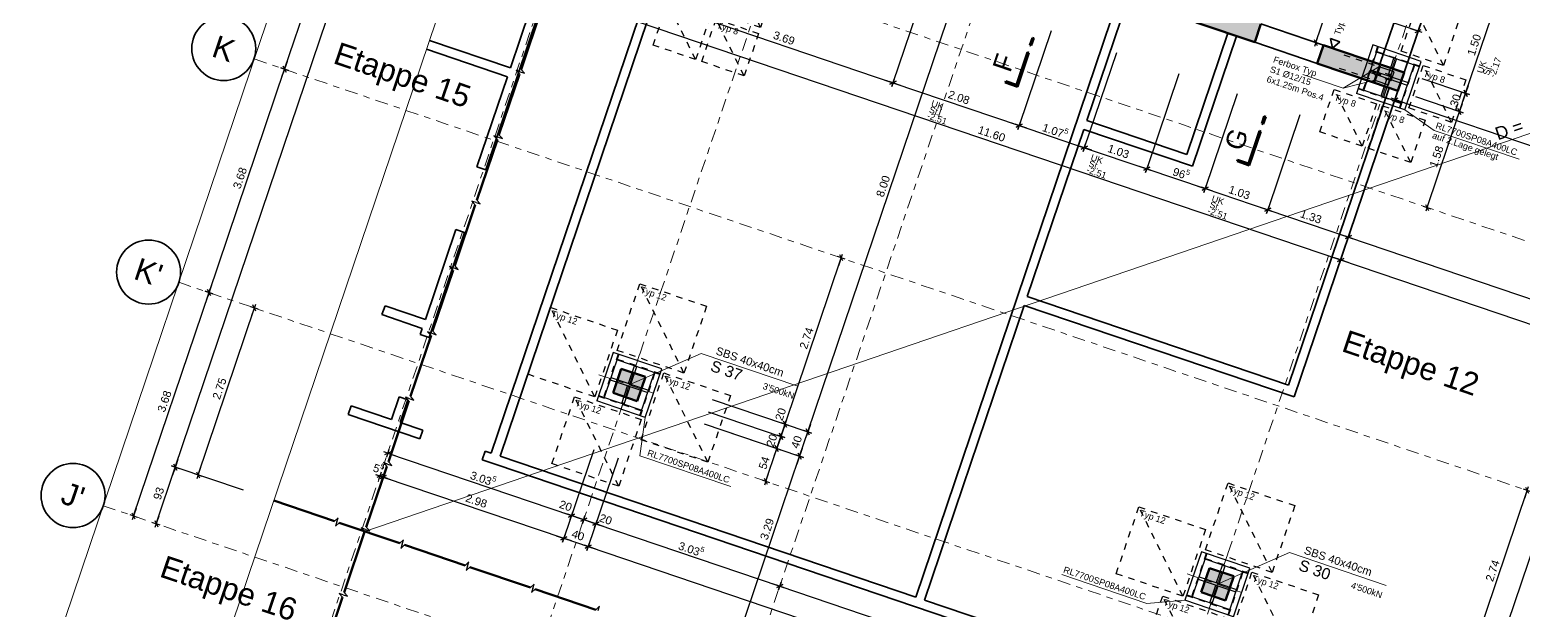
# Model space of a CAD drawing. Header units: metres. Extents: x 2661608 to 2661648.6, y 1209464.3 to 1209501.1.
# Drawn here: x 2661607.96 to 2661631.29, y 1209476.89 to 1209485.94 of the extents above; entities that cross this region are included whole.
import ezdxf

# ---------------------------------------------------------------- set-up
doc = ezdxf.new("R2010")
doc.units = ezdxf.units.M
doc.header["$PDMODE"] = 65
for name, pattern in [('AUSGEZOGEN', [0]), ('PHANTOM2_S8', [0.3, 0.2, -0.05, 0, -0.05]), ('STRICHLINIE_S4', [0.1, 0.05, -0.05]), ('VERDECKT2_S2', [0.025, 0, -0.025])]:
    doc.linetypes.add(name, pattern=pattern)
for name, color, linetype, lineweight in [('TB_639', 7, 'AUSGEZOGEN', 25), ('TB_640', 7, 'AUSGEZOGEN', 25), ('TB_641', 7, 'AUSGEZOGEN', 25), ('TB_643', 7, 'AUSGEZOGEN', 25), ('TB_645', 7, 'AUSGEZOGEN', 25), ('TB_649', 7, 'AUSGEZOGEN', 25), ('TB_650', 7, 'AUSGEZOGEN', 25)]:
    doc.layers.add(name, color=color, linetype=linetype, lineweight=lineweight)
doc.styles.add('ARIAL', font='arial.ttf')
doc.styles.add('MtXpl_Arial', font='arial.ttf')

# ---------------------------------------------------------------- blocks, each defined once
blk = doc.blocks.new('COMPLEXOBJECT_0')
at = {"layer": 'TB_645', "color": 7, "linetype": 'VERDECKT2_S2', "lineweight": 25, "transparency": 33554687}
for p, q in [((2661626.326, 1209477.829), (2661626.679, 1209478.871)), ((2661626.679, 1209478.871), (2661627.721, 1209478.518)), ((2661627.368, 1209477.476), (2661626.679, 1209478.871)), ((2661624.933, 1209477.456), (2661625.286, 1209478.498)), ((2661625.286, 1209478.498), (2661626.327, 1209478.145)), ((2661625.975, 1209477.103), (2661625.286, 1209478.498)), ((2661627.721, 1209478.518), (2661627.368, 1209477.476)), ((2661626.327, 1209478.145), (2661625.975, 1209477.103)), ((2661626.338, 1209477.772), (2661626.109, 1209477.095)), ((2661626.995, 1209477.465), (2661626.317, 1209477.695)), ((2661627.368, 1209477.476), (2661626.326, 1209477.829)), ((2661625.975, 1209477.103), (2661624.933, 1209477.456)), ((2661626.688, 1209476.809), (2661626.917, 1209477.486)), ((2661626.699, 1209476.436), (2661627.052, 1209477.478)), ((2661627.052, 1209477.478), (2661628.094, 1209477.125)), ((2661627.741, 1209476.083), (2661627.052, 1209477.478)), ((2661625.306, 1209476.063), (2661625.658, 1209477.105)), ((2661625.658, 1209477.105), (2661626.7, 1209476.752)), ((2661626.348, 1209475.71), (2661625.658, 1209477.105)), ((2661626.032, 1209477.116), (2661626.709, 1209476.886)), ((2661628.094, 1209477.125), (2661627.741, 1209476.083)), ((2661626.7, 1209476.752), (2661626.348, 1209475.71)), ((2661627.741, 1209476.083), (2661626.699, 1209476.436)), ((2661626.348, 1209475.71), (2661625.306, 1209476.063))]:
    blk.add_line(p, q, dxfattribs=at)
at = {"layer": 'TB_645', "color": 7, "linetype": 'AUSGEZOGEN', "lineweight": 25, "transparency": 33554687}
for p, q in [((2661626.263, 1209477.798), (2661626.006, 1209477.04)), ((2661626.348, 1209477.769), (2661626.12, 1209477.096)), ((2661627.02, 1209477.541), (2661626.263, 1209477.798)), ((2661626.991, 1209477.456), (2661626.319, 1209477.683)), ((2661626.226, 1209477.409), (2661626.813, 1209477.21)), ((2661626.501, 1209477.316), (2661626.594, 1209477.59)), ((2661626.539, 1209477.303), (2661626.632, 1209477.578)), ((2661626.679, 1209476.812), (2661626.906, 1209477.485)), ((2661626.764, 1209476.783), (2661627.02, 1209477.541)), ((2661626.213, 1209477.371), (2661626.8, 1209477.172)), ((2661626.395, 1209477.003), (2661626.488, 1209477.278)), ((2661626.433, 1209476.99), (2661626.526, 1209477.265)), ((2661626.764, 1209476.783), (2661626.006, 1209477.04)), ((2661626.035, 1209477.125), (2661626.707, 1209476.897))]:
    blk.add_line(p, q, dxfattribs=at)
at = {"layer": 'TB_645', "color": 7, "linetype": 'AUSGEZOGEN', "lineweight": 18, "transparency": 33554687}
for p, q in [((2661624.084, 1209477.441), (2661625.409, 1209476.992)), ((2661625.409, 1209476.992), (2661626.006, 1209477.04))]:
    blk.add_line(p, q, dxfattribs=at)
at = {"layer": 'TB_645', "color": 7, "linetype": 'AUSGEZOGEN', "lineweight": 25, "transparency": 33554687, "char_height": 0.1, "attachment_point": 7, "style": 'ARIAL'}
for s, insert, width, rotation in [('\\W0.98;Typ 12', (2661626.669, 1209478.705), 0.47747, 341.2953), ('\\W0.98;Typ 12', (2661625.276, 1209478.333), 0.47747, 341.2953), ('\\W1.01;RL7700SP08A400LC', (2661624.096, 1209477.475), 1.39534, 341.2952), ('\\W0.98;Typ 12', (2661627.042, 1209477.312), 0.47747, 341.2953), ('\\W0.98;Typ 12', (2661625.649, 1209476.939), 0.47747, 341.2953)]:
    blk.add_mtext(s, dxfattribs=dict(at, insert=insert, width=width, rotation=rotation))
blk = doc.blocks.new('COMPLEXOBJECT_6')
at = {"layer": 'TB_645', "color": 7, "linetype": 'VERDECKT2_S2', "lineweight": 25, "transparency": 33554687}
for p, q in [((2661617.138, 1209480.94), (2661617.491, 1209481.981)), ((2661617.491, 1209481.981), (2661618.533, 1209481.629)), ((2661618.18, 1209480.587), (2661617.491, 1209481.981)), ((2661615.745, 1209480.567), (2661616.098, 1209481.609)), ((2661616.098, 1209481.609), (2661617.14, 1209481.256)), ((2661616.787, 1209480.214), (2661616.098, 1209481.609)), ((2661618.533, 1209481.629), (2661618.18, 1209480.587)), ((2661617.14, 1209481.256), (2661616.787, 1209480.214)), ((2661618.18, 1209480.587), (2661617.138, 1209480.94)), ((2661617.151, 1209480.883), (2661616.921, 1209480.205)), ((2661617.807, 1209480.576), (2661617.13, 1209480.805)), ((2661616.787, 1209480.214), (2661615.745, 1209480.567)), ((2661617.5, 1209479.92), (2661617.73, 1209480.597)), ((2661617.511, 1209479.546), (2661617.864, 1209480.588)), ((2661617.864, 1209480.588), (2661618.906, 1209480.236)), ((2661618.553, 1209479.194), (2661617.864, 1209480.588)), ((2661616.118, 1209479.173), (2661616.471, 1209480.215)), ((2661616.471, 1209480.215), (2661617.513, 1209479.863)), ((2661617.16, 1209478.821), (2661616.471, 1209480.215)), ((2661616.844, 1209480.226), (2661617.521, 1209479.997)), ((2661618.906, 1209480.236), (2661618.553, 1209479.194)), ((2661617.513, 1209479.863), (2661617.16, 1209478.821)), ((2661618.553, 1209479.194), (2661617.511, 1209479.546)), ((2661617.16, 1209478.821), (2661616.118, 1209479.173))]:
    blk.add_line(p, q, dxfattribs=at)
at = {"layer": 'TB_645', "color": 7, "linetype": 'AUSGEZOGEN', "lineweight": 25, "transparency": 33554687}
for p, q in [((2661617.075, 1209480.908), (2661616.818, 1209480.151)), ((2661617.833, 1209480.652), (2661617.075, 1209480.908)), ((2661617.16, 1209480.879), (2661616.932, 1209480.207)), ((2661617.804, 1209480.566), (2661617.131, 1209480.794)), ((2661617.313, 1209480.426), (2661617.406, 1209480.701)), ((2661617.351, 1209480.414), (2661617.444, 1209480.688)), ((2661617.025, 1209480.482), (2661617.613, 1209480.283)), ((2661617.038, 1209480.519), (2661617.626, 1209480.321)), ((2661617.491, 1209479.923), (2661617.719, 1209480.595)), ((2661617.576, 1209479.894), (2661617.833, 1209480.652)), ((2661616.847, 1209480.236), (2661617.52, 1209480.008)), ((2661617.207, 1209480.114), (2661617.3, 1209480.389)), ((2661617.245, 1209480.101), (2661617.338, 1209480.376)), ((2661617.576, 1209479.894), (2661616.818, 1209480.151))]:
    blk.add_line(p, q, dxfattribs=at)
at = {"layer": 'TB_645', "color": 7, "linetype": 'AUSGEZOGEN', "lineweight": 18, "transparency": 33554687}
for q in [(2661617.576, 1209479.894), (2661618.91, 1209478.816)]:
    blk.add_line((2661617.491, 1209479.297), q, dxfattribs=at)
at = {"layer": 'TB_645', "color": 7, "linetype": 'AUSGEZOGEN', "lineweight": 25, "transparency": 33554687, "char_height": 0.1, "attachment_point": 7, "style": 'ARIAL'}
for s, insert, width, rotation in [('\\W0.98;Typ 12', (2661617.481, 1209481.816), 0.47747, 341.2953), ('\\W0.98;Typ 12', (2661616.088, 1209481.443), 0.47747, 341.2953), ('\\W0.98;Typ 12', (2661617.854, 1209480.423), 0.47747, 341.2953), ('\\W0.98;Typ 12', (2661616.461, 1209480.05), 0.47747, 341.2953), ('\\W1.01;RL7700SP08A400LC', (2661617.597, 1209479.299), 1.39534, 341.2952)]:
    blk.add_mtext(s, dxfattribs=dict(at, insert=insert, width=width, rotation=rotation))
blk = doc.blocks.new('COMPLEXOBJECT_7')
at = {"layer": 'TB_645', "color": 7, "linetype": 'VERDECKT2_S2', "lineweight": 25, "transparency": 33554687}
for p, q in [((2661617.956, 1209486.462), (2661618.18, 1209487.125)), ((2661618.18, 1209487.125), (2661618.843, 1209486.9)), ((2661618.619, 1209486.237), (2661618.18, 1209487.125)), ((2661618.843, 1209486.9), (2661618.619, 1209486.237)), ((2661618.714, 1209486.205), (2661618.938, 1209486.868)), ((2661618.938, 1209486.868), (2661619.601, 1209486.644)), ((2661619.377, 1209485.981), (2661618.938, 1209486.868)), ((2661619.601, 1209486.644), (2661619.377, 1209485.981)), ((2661617.699, 1209485.704), (2661617.924, 1209486.367)), ((2661617.924, 1209486.367), (2661618.587, 1209486.143)), ((2661618.362, 1209485.48), (2661617.924, 1209486.367)), ((2661618.619, 1209486.237), (2661617.956, 1209486.462)), ((2661618.587, 1209486.143), (2661618.362, 1209485.48)), ((2661618.457, 1209485.448), (2661618.682, 1209486.111)), ((2661618.682, 1209486.111), (2661619.345, 1209485.886)), ((2661619.12, 1209485.223), (2661618.682, 1209486.111)), ((2661619.377, 1209485.981), (2661618.714, 1209486.205)), ((2661619.345, 1209485.886), (2661619.12, 1209485.223)), ((2661618.362, 1209485.48), (2661617.699, 1209485.704)), ((2661619.12, 1209485.223), (2661618.457, 1209485.448))]:
    blk.add_line(p, q, dxfattribs=at)
at = {"layer": 'TB_645', "color": 7, "linetype": 'AUSGEZOGEN', "lineweight": 25, "transparency": 33554687, "char_height": 0.1, "width": 0.39991, "attachment_point": 7, "rotation": 341.2953, "style": 'ARIAL'}
for insert in [(2661618.171, 1209486.96), (2661618.928, 1209486.703), (2661617.914, 1209486.202), (2661618.672, 1209485.945)]:
    blk.add_mtext('\\W1.00;Typ 8', dxfattribs=dict(at, insert=insert))
blk = doc.blocks.new('ALL_ML_STRICH')
at = {"color": 0, "linetype": 'ByBlock', "lineweight": -2}
for p, q in [((-1, 0), (0.5, 0)), ((-0.3, -0.3), (0.3, 0.3)), ((0, -0.5), (0, 0.5))]:
    blk.add_line(p, q, dxfattribs=at)

msp = doc.modelspace()

# ---------------------------------------------------------------- hatches: boundary and pattern name
at = {"layer": 'TB_639', "linetype": 'AUSGEZOGEN', "lineweight": 35, "transparency": 33554687}
for color, points in [(254, [(2661626.183, 1209486.059), (2661627.097, 1209485.75), (2661627.193, 1209486.034), (2661626.279, 1209486.344)]), (254, [(2661629.429, 1209485.277), (2661629.05, 1209485.406), (2661628.169, 1209485.704), (2661628.073, 1209485.42), (2661629.332, 1209484.993)]), (253, [(2661617.072, 1209480.276), (2661617.451, 1209480.148), (2661617.579, 1209480.526), (2661617.2, 1209480.655)]), (253, [(2661626.26, 1209477.165), (2661626.638, 1209477.037), (2661626.767, 1209477.416), (2661626.388, 1209477.544)])]:
    msp.add_hatch(color=color, dxfattribs=at).paths.add_polyline_path(points)
at = {"layer": 'TB_640', "linetype": 'AUSGEZOGEN', "lineweight": 35, "transparency": 33554687}
msp.add_hatch(color=81, dxfattribs=at).paths.add_polyline_path([(2661628.169, 1209485.704), (2661628.153, 1209485.656), (2661629.412, 1209485.23), (2661629.429, 1209485.277)])

# ---------------------------------------------------------------- linework, layer by layer
at = {"layer": 'DEFPOINTS', "color": 7, "linetype": 'AUSGEZOGEN', "lineweight": 25, "transparency": 16777216}
for p in [(2661627.912, 1209485.791), (2661627.097, 1209485.75), (2661627.097, 1209485.75), (2661628.049, 1209485.744), (2661611.941, 1209485.328), (2661628.073, 1209485.42), (2661628.073, 1209485.42), (2661628.073, 1209485.42), (2661628.073, 1209485.42), (2661611.972, 1209485.317), (2661611.972, 1209485.317), (2661621.445, 1209485.116), (2661629.377, 1209485.124), (2661629.377, 1209485.124), (2661629.377, 1209485.124), (2661629.377, 1209485.124), (2661629.429, 1209485.277), (2661629.429, 1209485.277), (2661630.39, 1209484.952), (2661630.294, 1209484.668), (2661623.415, 1209484.449), (2661624.434, 1209484.104), (2661625.409, 1209483.774), (2661626.323, 1209483.465), (2661629.286, 1209483.341), (2661627.299, 1209483.134), (2661629.787, 1209483.171), (2661619.712, 1209482.697), (2661628.559, 1209482.708), (2661628.438, 1209482.353), (2661610.761, 1209481.842), (2661610.916, 1209481.79), (2661610.916, 1209481.79), (2661611.979, 1209481.43), (2661617.579, 1209480.526), (2661617.579, 1209480.526), (2661617.579, 1209480.526), (2661617.579, 1209480.526), (2661617.072, 1209480.276), (2661617.072, 1209480.276), (2661617.072, 1209480.276), (2661617.072, 1209480.276), (2661617.799, 1209480.241), (2661617.799, 1209480.241), (2661617.451, 1209480.148), (2661617.451, 1209480.148), (2661617.451, 1209480.148), (2661617.451, 1209480.148), (2661617.451, 1209480.148), (2661617.451, 1209480.148), (2661617.451, 1209480.148), (2661617.451, 1209480.148), (2661617.145, 1209479.867), (2661617.145, 1209479.867), (2661619.759, 1209479.788), (2661613.609, 1209479.506), (2661619.695, 1209479.599), (2661620.114, 1209479.668), (2661613.551, 1209479.335), (2661613.591, 1209479.454), (2661613.642, 1209479.437), (2661613.642, 1209479.437), (2661619.63, 1209479.41), (2661619.986, 1209479.289), (2661610.234, 1209479.117), (2661610.589, 1209478.997), (2661613.431, 1209478.98), (2661613.481, 1209478.963), (2661619.227, 1209478.976), (2661619.457, 1209478.898), (2661630.933, 1209478.898), (2661611.773, 1209478.596), (2661611.773, 1209478.596), (2661609.581, 1209478.357), (2661612.247, 1209478.436), (2661616.424, 1209478.363), (2661609.936, 1209478.236), (2661610.142, 1209478.167), (2661616.614, 1209478.299), (2661616.803, 1209478.234), (2661610.975, 1209477.885), (2661616.304, 1209478.008), (2661616.683, 1209477.879), (2661626.767, 1209477.416), (2661626.767, 1209477.416), (2661626.767, 1209477.416), (2661626.767, 1209477.416), (2661619.676, 1209477.262), (2661619.688, 1209477.296), (2661619.688, 1209477.296), (2661626.26, 1209477.165), (2661626.26, 1209477.165), (2661626.26, 1209477.165), (2661626.26, 1209477.165), (2661626.638, 1209477.037), (2661626.638, 1209477.037), (2661626.638, 1209477.037), (2661626.638, 1209477.037), (2661626.638, 1209477.037), (2661626.638, 1209477.037), (2661626.638, 1209477.037), (2661626.638, 1209477.037), (2661626.987, 1209477.13), (2661626.987, 1209477.13)]:
    msp.add_point(p, dxfattribs=at)
at = {"layer": 'DEFPOINTS', "color": 5, "linetype": 'AUSGEZOGEN', "lineweight": 25, "transparency": 16777216}
for p in [(2661629.332, 1209484.993), (2661629.285, 1209484.855)]:
    msp.add_point(p, dxfattribs=at)
at = {"layer": 'TB_639', "color": 191, "linetype": 'AUSGEZOGEN', "lineweight": 13, "transparency": 33554687}
msp.add_line((2661611.132, 1209476.702), (2661618.088, 1209497.246), dxfattribs=at)
at = {"layer": 'TB_641', "color": 7, "linetype": 'AUSGEZOGEN', "lineweight": 35, "transparency": 33554687}
for p, q in [((2661618.345, 1209488.713), (2661615.17, 1209479.336)), ((2661615.307, 1209479.29), (2661618.482, 1209488.667)), ((2661629.531, 1209486.826), (2661629.05, 1209485.406)), ((2661629.91, 1209486.698), (2661629.429, 1209485.277)), ((2661624.975, 1209486.468), (2661621.8, 1209477.091)), ((2661624.471, 1209484.527), (2661625.113, 1209486.422)), ((2661615.083, 1209483.757), (2661615.909, 1209486.196)), ((2661615.772, 1209486.243), (2661615.469, 1209485.348)), ((2661627.193, 1209486.034), (2661628.169, 1209485.704)), ((2661626.034, 1209483.998), (2661626.675, 1209485.893)), ((2661626.813, 1209485.846), (2661626.125, 1209483.814)), ((2661626.675, 1209485.893), (2661626.699, 1209485.885)), ((2661628.427, 1209485.758), (2661628.28, 1209485.808)), ((2661628.28, 1209485.808), (2661628.31, 1209485.656)), ((2661615.422, 1209485.21), (2661614.158, 1209485.639)), ((2661614.204, 1209485.776), (2661615.469, 1209485.348)), ((2661627.097, 1209485.75), (2661628.073, 1209485.42)), ((2661628.31, 1209485.656), (2661628.427, 1209485.758)), ((2661615.422, 1209485.21), (2661614.946, 1209483.804)), ((2661629.195, 1209485.04), (2661627.624, 1209480.398)), ((2661627.714, 1209480.215), (2661629.332, 1209484.993)), ((2661624.471, 1209484.527), (2661626.034, 1209483.998)), ((2661624.425, 1209484.39), (2661623.541, 1209481.781)), ((2661626.125, 1209483.814), (2661624.425, 1209484.39)), ((2661615.083, 1209483.757), (2661614.946, 1209483.804)), ((2661614.616, 1209482.828), (2661614.14, 1209481.422)), ((2661614.198, 1209481.143), (2661614.753, 1209482.782)), ((2661614.753, 1209482.782), (2661614.616, 1209482.828)), ((2661613.51, 1209481.635), (2661613.463, 1209481.498)), ((2661614.14, 1209481.422), (2661613.51, 1209481.635)), ((2661621.938, 1209477.045), (2661623.495, 1209481.643)), ((2661623.495, 1209481.643), (2661627.714, 1209480.215)), ((2661627.624, 1209480.398), (2661623.541, 1209481.781)), ((2661613.463, 1209481.498), (2661614.093, 1209481.284)), ((2661614.093, 1209481.284), (2661614.061, 1209481.19)), ((2661614.198, 1209481.143), (2661614.061, 1209481.19)), ((2661613.731, 1209480.214), (2661613.612, 1209479.864)), ((2661613.868, 1209480.168), (2661613.731, 1209480.214)), ((2661612.936, 1209479.94), (2661612.982, 1209480.077)), ((2661613.612, 1209479.864), (2661612.982, 1209480.077)), ((2661613.749, 1209479.817), (2661613.868, 1209480.168)), ((2661612.936, 1209479.94), (2661614.053, 1209479.561)), ((2661614.1, 1209479.698), (2661613.749, 1209479.817)), ((2661614.053, 1209479.561), (2661614.1, 1209479.698)), ((2661615.029, 1209479.231), (2661615.075, 1209479.368)), ((2661615.17, 1209479.336), (2661615.075, 1209479.368)), ((2661621.8, 1209477.091), (2661615.307, 1209479.29)), ((2661615.029, 1209479.231), (2661615.124, 1209479.199)), ((2661615.124, 1209479.199), (2661615.261, 1209479.152)), ((2661615.261, 1209479.152), (2661626.937, 1209475.199)), ((2661626.984, 1209475.336), (2661621.938, 1209477.045))]:
    msp.add_line(p, q, dxfattribs=at)
at = {"layer": 'TB_641', "color": 7, "linetype": 'AUSGEZOGEN', "lineweight": 50, "transparency": 33554687}
for p, q in [((2661626.183, 1209486.059), (2661627.097, 1209485.75)), ((2661627.193, 1209486.034), (2661627.097, 1209485.75)), ((2661628.169, 1209485.704), (2661628.073, 1209485.42)), ((2661629.429, 1209485.277), (2661628.169, 1209485.704)), ((2661628.073, 1209485.42), (2661628.953, 1209485.121)), ((2661629.332, 1209484.993), (2661628.953, 1209485.121)), ((2661629.332, 1209484.993), (2661629.429, 1209485.277)), ((2661617.2, 1209480.655), (2661617.072, 1209480.276)), ((2661617.579, 1209480.526), (2661617.2, 1209480.655)), ((2661617.451, 1209480.148), (2661617.579, 1209480.526)), ((2661617.072, 1209480.276), (2661617.451, 1209480.148)), ((2661626.388, 1209477.544), (2661626.26, 1209477.165)), ((2661626.767, 1209477.416), (2661626.388, 1209477.544)), ((2661626.638, 1209477.037), (2661626.767, 1209477.416)), ((2661626.26, 1209477.165), (2661626.638, 1209477.037))]:
    msp.add_line(p, q, dxfattribs=at)
at = {"layer": 'TB_641', "color": 7, "linetype": 'AUSGEZOGEN', "lineweight": 25, "transparency": 33554687}
for p, q in [((2661626.699, 1209485.885), (2661626.889, 1209485.821)), ((2661626.889, 1209485.821), (2661626.912, 1209485.813)), ((2661629.043, 1209485.387), (2661629.006, 1209485.278)), ((2661629.014, 1209485.3), (2661629.05, 1209485.406)), ((2661629.025, 1209485.271), (2661629.062, 1209485.38)), ((2661629.062, 1209485.38), (2661629.043, 1209485.387)), ((2661629.274, 1209485.288), (2661629.056, 1209485.361)), ((2661629.002, 1209485.264), (2661628.935, 1209485.286)), ((2661628.935, 1209485.286), (2661628.989, 1209485.227)), ((2661628.953, 1209485.121), (2661628.989, 1209485.227)), ((2661628.997, 1209485.249), (2661628.96, 1209485.14)), ((2661628.96, 1209485.14), (2661628.979, 1209485.134)), ((2661628.979, 1209485.134), (2661629.016, 1209485.243)), ((2661628.985, 1209485.153), (2661629.184, 1209485.086)), ((2661628.997, 1209485.249), (2661629.016, 1209485.243)), ((2661629.002, 1209485.264), (2661629.068, 1209485.241)), ((2661629.006, 1209485.278), (2661629.025, 1209485.271)), ((2661629.068, 1209485.241), (2661629.014, 1209485.3)), ((2661629.226, 1209485.145), (2661629.131, 1209485.178)), ((2661629.232, 1209485.228), (2661629.137, 1209485.26)), ((2661629.184, 1209485.086), (2661629.232, 1209485.228)), ((2661629.226, 1209485.145), (2661629.274, 1209485.288)), ((2661629.332, 1209484.993), (2661629.195, 1209485.04))]:
    msp.add_line(p, q, dxfattribs=at)
at = {"layer": 'TB_641', "color": 7, "linetype": 'STRICHLINIE_S4', "lineweight": 25, "transparency": 33554687}
for p, q in [((2661628.417, 1209485.345), (2661628.966, 1209485.159)), ((2661628.487, 1209485.554), (2661629.037, 1209485.368)), ((2661629.037, 1209485.368), (2661629.056, 1209485.361)), ((2661628.966, 1209485.159), (2661628.985, 1209485.153))]:
    msp.add_line(p, q, dxfattribs=at)
at = {"layer": 'TB_641', "color": 7, "linetype": 'PHANTOM2_S8', "lineweight": 18, "transparency": 33554687}
for p, q in [((2661617.486, 1209480.875), (2661617.165, 1209479.928)), ((2661616.852, 1209480.561), (2661617.799, 1209480.241)), ((2661626.674, 1209477.764), (2661626.353, 1209476.817)), ((2661626.04, 1209477.451), (2661626.987, 1209477.13))]:
    msp.add_line(p, q, dxfattribs=at)
at = {"layer": 'TB_643', "color": 191, "linetype": 'AUSGEZOGEN', "lineweight": 13, "transparency": 33554687}
msp.add_line((2661607.962, 1209475.136), (2661616.522, 1209500.416), dxfattribs=at)
at = {"layer": 'TB_643', "color": 7, "linetype": 'PHANTOM2_S8', "lineweight": 18, "transparency": 33554687}
for p, q in [((2661611.701, 1209473.87), (2661620.581, 1209500.098)), ((2661614.763, 1209472.833), (2661623.643, 1209499.061)), ((2661617.826, 1209471.796), (2661626.706, 1209498.024)), ((2661623.951, 1209469.722), (2661632.831, 1209495.95)), ((2661612.648, 1209488.974), (2661644.677, 1209478.13)), ((2661611.468, 1209485.488), (2661643.497, 1209474.644)), ((2661610.287, 1209482.003), (2661642.316, 1209471.159)), ((2661609.107, 1209478.517), (2661641.136, 1209467.673))]:
    msp.add_line(p, q, dxfattribs=at)
at = {"layer": 'TB_643', "color": 7, "linetype": 'AUSGEZOGEN', "lineweight": 35, "transparency": 33554687}
for centre in [(2661610.991, 1209485.65), (2661609.817, 1209482.162), (2661608.637, 1209478.676)]:
    msp.add_circle(centre, 0.5, dxfattribs=at)
at = {"layer": 'TB_645', "color": 7, "linetype": 'VERDECKT2_S2', "lineweight": 25, "transparency": 33554687}
for p, q in [((2661629.383, 1209485.61), (2661629.607, 1209486.273)), ((2661630.046, 1209485.385), (2661629.607, 1209486.273)), ((2661630.27, 1209486.048), (2661630.046, 1209485.385)), ((2661629.016, 1209485.681), (2661628.787, 1209485.004)), ((2661629.672, 1209485.374), (2661628.995, 1209485.603)), ((2661630.046, 1209485.385), (2661629.383, 1209485.61)), ((2661629.366, 1209484.718), (2661629.595, 1209485.395)), ((2661629.505, 1209484.724), (2661629.729, 1209485.387)), ((2661629.729, 1209485.387), (2661630.392, 1209485.162)), ((2661630.168, 1209484.499), (2661629.729, 1209485.387)), ((2661630.392, 1209485.162), (2661630.168, 1209484.499)), ((2661628.112, 1209484.351), (2661628.336, 1209485.014)), ((2661628.336, 1209485.014), (2661628.999, 1209484.789)), ((2661628.775, 1209484.126), (2661628.336, 1209485.014)), ((2661628.709, 1209485.025), (2661629.387, 1209484.795)), ((2661628.999, 1209484.789), (2661628.775, 1209484.126)), ((2661628.87, 1209484.094), (2661629.094, 1209484.757)), ((2661629.094, 1209484.757), (2661629.757, 1209484.533)), ((2661629.533, 1209483.87), (2661629.094, 1209484.757)), ((2661630.168, 1209484.499), (2661629.505, 1209484.724)), ((2661629.757, 1209484.533), (2661629.533, 1209483.87)), ((2661628.775, 1209484.126), (2661628.112, 1209484.351)), ((2661629.533, 1209483.87), (2661628.87, 1209484.094))]:
    msp.add_line(p, q, dxfattribs=at)
at = {"layer": 'TB_645', "color": 7, "linetype": 'AUSGEZOGEN', "lineweight": 25, "transparency": 33554687}
for p, q in [((2661628.94, 1209485.707), (2661628.684, 1209484.949)), ((2661629.026, 1209485.678), (2661628.798, 1209485.005)), ((2661629.698, 1209485.45), (2661628.94, 1209485.707)), ((2661629.669, 1209485.365), (2661628.997, 1209485.592)), ((2661629.178, 1209485.225), (2661629.271, 1209485.499)), ((2661629.216, 1209485.212), (2661629.309, 1209485.487)), ((2661629.356, 1209484.721), (2661629.584, 1209485.394)), ((2661629.442, 1209484.692), (2661629.698, 1209485.45)), ((2661628.891, 1209485.28), (2661629.478, 1209485.081)), ((2661628.904, 1209485.318), (2661629.491, 1209485.119)), ((2661629.073, 1209484.912), (2661629.166, 1209485.187)), ((2661629.111, 1209484.899), (2661629.204, 1209485.174)), ((2661629.442, 1209484.692), (2661628.684, 1209484.949)), ((2661628.713, 1209485.034), (2661629.385, 1209484.806))]:
    msp.add_line(p, q, dxfattribs=at)
at = {"layer": 'TB_645', "color": 7, "linetype": 'AUSGEZOGEN', "lineweight": 18, "transparency": 33554687}
for q in [(2661629.442, 1209484.692), (2661631.225, 1209483.924)]:
    msp.add_line((2661629.9, 1209484.373), q, dxfattribs=at)
at = {"layer": 'TB_649', "color": 7, "linetype": 'AUSGEZOGEN', "lineweight": -2, "transparency": 16777216}
for p, q in [((2661610.234, 1209479.117), (2661616.068, 1209496.347)), ((2661611.941, 1209485.328), (2661613.121, 1209488.814)), ((2661620.114, 1209479.668), (2661622.679, 1209487.246)), ((2661628.049, 1209485.744), (2661628.53, 1209487.165)), ((2661621.946, 1209486.596), (2661621.445, 1209485.116)), ((2661621.946, 1209486.596), (2661621.445, 1209485.116)), ((2661617.95, 1209486.3), (2661621.445, 1209485.116)), ((2661630.39, 1209484.952), (2661630.871, 1209486.373)), ((2661617.451, 1209486.073), (2661628.438, 1209482.353)), ((2661629.269, 1209486.054), (2661629.648, 1209485.926)), ((2661623.916, 1209485.929), (2661623.415, 1209484.449)), ((2661623.916, 1209485.929), (2661623.415, 1209484.449)), ((2661629.648, 1209485.926), (2661629.648, 1209485.926)), ((2661624.935, 1209485.584), (2661624.434, 1209484.104)), ((2661624.935, 1209485.584), (2661624.434, 1209484.104)), ((2661628.049, 1209485.744), (2661628.049, 1209485.744)), ((2661610.761, 1209481.842), (2661611.941, 1209485.328)), ((2661611.941, 1209485.328), (2661611.941, 1209485.328)), ((2661611.941, 1209485.328), (2661611.941, 1209485.328)), ((2661630.83, 1209476.04), (2661633.989, 1209485.37)), ((2661621.445, 1209485.116), (2661623.415, 1209484.449)), ((2661625.91, 1209485.254), (2661625.409, 1209483.774)), ((2661625.91, 1209485.254), (2661625.409, 1209483.774)), ((2661629.704, 1209485.184), (2661630.39, 1209484.952)), ((2661629.704, 1209485.184), (2661630.39, 1209484.952)), ((2661626.824, 1209484.944), (2661626.323, 1209483.465)), ((2661626.824, 1209484.944), (2661626.323, 1209483.465)), ((2661629.608, 1209484.9), (2661630.294, 1209484.668)), ((2661629.608, 1209484.9), (2661630.294, 1209484.668)), ((2661630.294, 1209484.668), (2661630.39, 1209484.952)), ((2661629.787, 1209483.171), (2661630.294, 1209484.668)), ((2661623.415, 1209484.449), (2661624.434, 1209484.104)), ((2661627.8, 1209484.614), (2661627.299, 1209483.134)), ((2661627.8, 1209484.614), (2661627.299, 1209483.134)), ((2661624.434, 1209484.104), (2661625.409, 1209483.774)), ((2661625.409, 1209483.774), (2661626.323, 1209483.465)), ((2661626.323, 1209483.465), (2661627.299, 1209483.134)), ((2661627.299, 1209483.134), (2661628.559, 1209482.708)), ((2661629.787, 1209483.171), (2661629.787, 1209483.171)), ((2661628.559, 1209482.708), (2661628.559, 1209482.708)), ((2661628.559, 1209482.708), (2661628.559, 1209482.708)), ((2661628.559, 1209482.708), (2661634.494, 1209480.698)), ((2661619.759, 1209479.788), (2661620.637, 1209482.384)), ((2661620.637, 1209482.384), (2661620.637, 1209482.384)), ((2661628.438, 1209482.353), (2661628.438, 1209482.353)), ((2661628.438, 1209482.353), (2661628.438, 1209482.353)), ((2661628.438, 1209482.353), (2661638.458, 1209478.96)), ((2661609.581, 1209478.357), (2661610.761, 1209481.842)), ((2661610.761, 1209481.842), (2661610.761, 1209481.842)), ((2661610.761, 1209481.842), (2661610.761, 1209481.842)), ((2661610.589, 1209478.997), (2661611.471, 1209481.602)), ((2661611.471, 1209481.602), (2661611.471, 1209481.602)), ((2661618.557, 1209479.984), (2661619.695, 1209479.599)), ((2661618.557, 1209479.984), (2661619.695, 1209479.599)), ((2661618.62, 1209480.174), (2661619.759, 1209479.788)), ((2661618.62, 1209480.174), (2661619.759, 1209479.788)), ((2661618.62, 1209480.174), (2661620.114, 1209479.668)), ((2661618.62, 1209480.174), (2661620.114, 1209479.668)), ((2661618.494, 1209479.794), (2661619.63, 1209479.41)), ((2661618.494, 1209479.794), (2661619.63, 1209479.41)), ((2661618.494, 1209479.794), (2661619.986, 1209479.289)), ((2661618.494, 1209479.794), (2661619.986, 1209479.289)), ((2661619.695, 1209479.599), (2661619.759, 1209479.788)), ((2661619.63, 1209479.41), (2661619.695, 1209479.599)), ((2661619.986, 1209479.289), (2661620.114, 1209479.668)), ((2661613.551, 1209479.335), (2661613.551, 1209479.335)), ((2661613.551, 1209479.335), (2661616.424, 1209478.363)), ((2661616.771, 1209479.387), (2661616.304, 1209478.008)), ((2661616.771, 1209479.387), (2661616.304, 1209478.008)), ((2661618.93, 1209476.173), (2661619.986, 1209479.289)), ((2661619.457, 1209478.898), (2661619.63, 1209479.41)), ((2661609.936, 1209478.236), (2661610.234, 1209479.117)), ((2661611.3, 1209478.757), (2661610.234, 1209479.117)), ((2661611.3, 1209478.757), (2661610.234, 1209479.117)), ((2661617.15, 1209479.259), (2661616.683, 1209477.879)), ((2661617.15, 1209479.259), (2661616.683, 1209477.879)), ((2661610.589, 1209478.997), (2661610.589, 1209478.997)), ((2661613.431, 1209478.98), (2661613.431, 1209478.98)), ((2661613.431, 1209478.98), (2661613.481, 1209478.963)), ((2661613.481, 1209478.963), (2661613.481, 1209478.963)), ((2661613.481, 1209478.963), (2661613.481, 1209478.963)), ((2661613.481, 1209478.963), (2661616.304, 1209478.008)), ((2661619.457, 1209478.898), (2661619.457, 1209478.898)), ((2661630.475, 1209476.16), (2661631.354, 1209478.755)), ((2661609.581, 1209478.357), (2661609.581, 1209478.357)), ((2661616.424, 1209478.363), (2661616.424, 1209478.363)), ((2661616.424, 1209478.363), (2661616.424, 1209478.363)), ((2661616.424, 1209478.363), (2661616.614, 1209478.299)), ((2661609.936, 1209478.236), (2661609.936, 1209478.236)), ((2661616.614, 1209478.299), (2661616.614, 1209478.299)), ((2661616.614, 1209478.299), (2661616.614, 1209478.299)), ((2661616.614, 1209478.299), (2661616.803, 1209478.234)), ((2661616.803, 1209478.234), (2661616.803, 1209478.234)), ((2661616.803, 1209478.234), (2661616.803, 1209478.234)), ((2661616.803, 1209478.234), (2661619.676, 1209477.262)), ((2661616.304, 1209478.008), (2661616.683, 1209477.879)), ((2661616.683, 1209477.879), (2661625.492, 1209474.897)), ((2661619.676, 1209477.262), (2661619.676, 1209477.262)), ((2661619.676, 1209477.262), (2661619.676, 1209477.262)), ((2661619.676, 1209477.262), (2661625.612, 1209475.252))]:
    msp.add_line(p, q, dxfattribs=at)
at = {"layer": 'TB_649', "color": 7, "linetype": 'AUSGEZOGEN', "lineweight": 18, "transparency": 33554687}
for p, q in [((2661613.194, 1209478.115), (2661641.436, 1209487.757)), ((2661629.037, 1209485.368), (2661628.479, 1209485.032)), ((2661627.847, 1209485.246), (2661628.479, 1209485.032)), ((2661628.479, 1209485.032), (2661628.966, 1209485.159)), ((2661618.451, 1209480.894), (2661617.326, 1209480.401)), ((2661618.451, 1209480.894), (2661619.961, 1209480.383)), ((2661627.639, 1209477.784), (2661626.513, 1209477.29)), ((2661627.639, 1209477.784), (2661629.149, 1209477.273))]:
    msp.add_line(p, q, dxfattribs=at)
at = {"layer": 'TB_649', "color": 7, "linetype": 'AUSGEZOGEN', "lineweight": 50, "transparency": 33554687}
for p, q in [((2661623.583, 1209485.706), (2661623.622, 1209485.82)), ((2661623.606, 1209485.699), (2661623.645, 1209485.812)), ((2661623.622, 1209485.82), (2661623.645, 1209485.812)), ((2661623.373, 1209485.085), (2661623.545, 1209485.593)), ((2661623.388, 1209485.055), (2661623.568, 1209485.585)), ((2661623.545, 1209485.593), (2661623.568, 1209485.585)), ((2661623.606, 1209485.699), (2661623.583, 1209485.706)), ((2661623.199, 1209485.119), (2661623.206, 1209485.141)), ((2661623.199, 1209485.119), (2661623.388, 1209485.055)), ((2661623.206, 1209485.141), (2661623.373, 1209485.085)), ((2661627.206, 1209484.48), (2661627.245, 1209484.593)), ((2661627.229, 1209484.472), (2661627.206, 1209484.48)), ((2661627.229, 1209484.472), (2661627.268, 1209484.586)), ((2661627.245, 1209484.593), (2661627.268, 1209484.586)), ((2661626.996, 1209483.858), (2661627.168, 1209484.366)), ((2661627.011, 1209483.828), (2661627.191, 1209484.358)), ((2661627.168, 1209484.366), (2661627.191, 1209484.358)), ((2661626.822, 1209483.892), (2661626.829, 1209483.915)), ((2661626.822, 1209483.892), (2661627.011, 1209483.828)), ((2661626.829, 1209483.915), (2661626.996, 1209483.858))]:
    msp.add_line(p, q, dxfattribs=at)
at = {"layer": 'TB_649', "color": 5, "linetype": 'AUSGEZOGEN', "lineweight": -2, "transparency": 16777216}
for q in [(2661629.285, 1209484.855), (2661634.842, 1209482.973)]:
    msp.add_line((2661629.285, 1209484.855), q, dxfattribs=at)
at = {"layer": 'TB_650', "color": 1, "linetype": 'AUSGEZOGEN', "lineweight": 70, "transparency": 33554687}
for p, q in [((2661615.636, 1209485.326), (2661615.956, 1209486.273)), ((2661615.29, 1209484.305), (2661615.611, 1209485.252)), ((2661614.945, 1209483.285), (2661615.265, 1209484.232)), ((2661614.599, 1209482.265), (2661614.92, 1209483.212)), ((2661614.254, 1209481.244), (2661614.574, 1209482.191)), ((2661613.908, 1209480.224), (2661614.229, 1209481.171)), ((2661613.563, 1209479.203), (2661613.883, 1209480.151)), ((2661613.217, 1209478.183), (2661613.538, 1209479.13)), ((2661611.773, 1209478.596), (2661612.721, 1209478.276)), ((2661612.794, 1209478.251), (2661613.741, 1209477.93)), ((2661612.872, 1209477.163), (2661613.192, 1209478.11)), ((2661613.814, 1209477.905), (2661614.761, 1209477.585)), ((2661614.835, 1209477.56), (2661615.782, 1209477.239)), ((2661615.855, 1209477.214), (2661616.802, 1209476.894)), ((2661612.553, 1209476.221), (2661612.847, 1209477.089))]:
    msp.add_line(p, q, dxfattribs=at)
at = {"layer": 'TB_650', "color": 1, "linetype": 'AUSGEZOGEN', "lineweight": 25, "transparency": 33554687}
for p, q in [((2661615.689, 1209485.267), (2661615.636, 1209485.326)), ((2661615.623, 1209485.289), (2661615.557, 1209485.311)), ((2661615.557, 1209485.311), (2661615.611, 1209485.252)), ((2661615.623, 1209485.289), (2661615.689, 1209485.267)), ((2661615.278, 1209484.269), (2661615.211, 1209484.291)), ((2661615.211, 1209484.291), (2661615.265, 1209484.232)), ((2661615.278, 1209484.269), (2661615.344, 1209484.246)), ((2661615.344, 1209484.246), (2661615.29, 1209484.305)), ((2661614.932, 1209483.248), (2661614.866, 1209483.271)), ((2661614.866, 1209483.271), (2661614.92, 1209483.212)), ((2661614.932, 1209483.248), (2661614.998, 1209483.226)), ((2661614.998, 1209483.226), (2661614.945, 1209483.285)), ((2661614.587, 1209482.228), (2661614.52, 1209482.25)), ((2661614.52, 1209482.25), (2661614.574, 1209482.191)), ((2661614.587, 1209482.228), (2661614.653, 1209482.205)), ((2661614.653, 1209482.205), (2661614.599, 1209482.265)), ((2661614.241, 1209481.208), (2661614.175, 1209481.23)), ((2661614.175, 1209481.23), (2661614.229, 1209481.171)), ((2661614.241, 1209481.208), (2661614.308, 1209481.185)), ((2661614.308, 1209481.185), (2661614.254, 1209481.244)), ((2661613.896, 1209480.187), (2661613.829, 1209480.21)), ((2661613.829, 1209480.21), (2661613.883, 1209480.151)), ((2661613.962, 1209480.165), (2661613.908, 1209480.224)), ((2661613.896, 1209480.187), (2661613.962, 1209480.165)), ((2661613.55, 1209479.167), (2661613.484, 1209479.189)), ((2661613.484, 1209479.189), (2661613.538, 1209479.13)), ((2661613.55, 1209479.167), (2661613.617, 1209479.144)), ((2661613.617, 1209479.144), (2661613.563, 1209479.203)), ((2661612.78, 1209478.329), (2661612.721, 1209478.276)), ((2661612.757, 1209478.263), (2661612.78, 1209478.329)), ((2661612.757, 1209478.263), (2661612.735, 1209478.197)), ((2661612.735, 1209478.197), (2661612.794, 1209478.251)), ((2661613.205, 1209478.146), (2661613.139, 1209478.169)), ((2661613.139, 1209478.169), (2661613.192, 1209478.11)), ((2661613.205, 1209478.146), (2661613.271, 1209478.124)), ((2661613.271, 1209478.124), (2661613.217, 1209478.183)), ((2661613.8, 1209477.984), (2661613.741, 1209477.93)), ((2661613.778, 1209477.918), (2661613.755, 1209477.851)), ((2661613.755, 1209477.851), (2661613.814, 1209477.905)), ((2661613.778, 1209477.918), (2661613.8, 1209477.984)), ((2661614.821, 1209477.639), (2661614.761, 1209477.585)), ((2661614.798, 1209477.572), (2661614.821, 1209477.639)), ((2661614.798, 1209477.572), (2661614.776, 1209477.506)), ((2661614.776, 1209477.506), (2661614.835, 1209477.56)), ((2661612.926, 1209477.104), (2661612.872, 1209477.163)), ((2661615.841, 1209477.293), (2661615.782, 1209477.239)), ((2661615.818, 1209477.227), (2661615.796, 1209477.16)), ((2661615.796, 1209477.16), (2661615.855, 1209477.214)), ((2661615.818, 1209477.227), (2661615.841, 1209477.293)), ((2661612.859, 1209477.126), (2661612.793, 1209477.148)), ((2661612.793, 1209477.148), (2661612.847, 1209477.089)), ((2661612.859, 1209477.126), (2661612.926, 1209477.104)), ((2661616.861, 1209476.948), (2661616.802, 1209476.894)), ((2661616.839, 1209476.881), (2661616.861, 1209476.948))]:
    msp.add_line(p, q, dxfattribs=at)

# ---------------------------------------------------------------- block references
at = {"layer": 'TB_645', "color": 7, "linetype": 'VERDECKT2_S2', "lineweight": 25, "transparency": 33554687}
msp.add_blockref('COMPLEXOBJECT_7', (0, 0), dxfattribs=at)
at = {"layer": 'TB_645', "color": 7, "linetype": 'AUSGEZOGEN', "lineweight": 25, "transparency": 33554687}
for name in ['COMPLEXOBJECT_6', 'COMPLEXOBJECT_0']:
    msp.add_blockref(name, (0, 0), dxfattribs=at)
at = {"layer": 'TB_649', "color": 7, "linetype": 'AUSGEZOGEN', "lineweight": 25, "transparency": 16777216, "xscale": 0.125, "yscale": 0.125, "zscale": 0.125}
for p, rotation in [((2661629.648, 1209485.926), 341.2952432375796), ((2661628.049, 1209485.744), 251.2952432457958), ((2661611.941, 1209485.328), 71.29524323660247), ((2661611.941, 1209485.328), 251.2952432366025), ((2661621.445, 1209485.116), 341.2952432638242), ((2661621.445, 1209485.116), 161.2952432638242), ((2661630.39, 1209484.952), 71.29524324017162), ((2661630.39, 1209484.952), 251.2952432401716), ((2661630.294, 1209484.668), 71.29524324017162), ((2661630.294, 1209484.668), 251.2952432401716), ((2661623.415, 1209484.449), 341.2952432638242), ((2661623.415, 1209484.449), 161.2952432638242), ((2661624.434, 1209484.104), 341.2952432638242), ((2661624.434, 1209484.104), 161.2952432638242), ((2661625.409, 1209483.774), 341.2952432638242), ((2661625.409, 1209483.774), 161.2952432638242), ((2661626.323, 1209483.465), 341.2952432638242), ((2661626.323, 1209483.465), 161.2952432638242), ((2661627.299, 1209483.134), 341.2952432638242), ((2661629.787, 1209483.171), 251.2952432401716), ((2661627.299, 1209483.134), 161.2952432638242), ((2661628.559, 1209482.708), 341.2952432638242), ((2661628.559, 1209482.708), 161.2952432638242), ((2661620.637, 1209482.384), 71.29524322408255), ((2661628.438, 1209482.353), 341.2952435380498), ((2661628.438, 1209482.353), 161.2952435380497), ((2661610.761, 1209481.842), 71.29524323660247), ((2661610.761, 1209481.842), 251.2952432366025), ((2661611.471, 1209481.602), 71.29524323469141), ((2661619.695, 1209479.599), 251.2952432240825), ((2661619.759, 1209479.788), 71.29524322408255), ((2661619.759, 1209479.788), 251.2952432240825), ((2661620.114, 1209479.668), 71.29524323428163), ((2661620.114, 1209479.668), 251.2952432342816), ((2661619.63, 1209479.41), 251.2952432240825), ((2661619.695, 1209479.599), 71.29524322408255), ((2661613.551, 1209479.335), 161.2952432383827), ((2661619.63, 1209479.41), 71.29524322408255), ((2661619.986, 1209479.289), 71.29524323428163), ((2661619.986, 1209479.289), 251.2952432342816), ((2661610.234, 1209479.117), 71.29524324225345), ((2661610.234, 1209479.117), 251.2952432422534), ((2661610.589, 1209478.997), 251.2952432346915), ((2661613.481, 1209478.963), 341.2952431311741), ((2661613.431, 1209478.98), 161.2952431311741), ((2661613.481, 1209478.963), 161.2952431311741), ((2661619.457, 1209478.898), 251.2952432240825), ((2661631.354, 1209478.755), 71.2952432144279), ((2661609.581, 1209478.357), 251.2952432366025), ((2661609.936, 1209478.236), 251.2952432422534), ((2661616.424, 1209478.363), 341.2952432383828), ((2661616.424, 1209478.363), 161.2952432383827), ((2661616.614, 1209478.299), 341.2952432383828), ((2661616.614, 1209478.299), 161.2952432383827), ((2661616.803, 1209478.234), 341.2952432383828), ((2661616.304, 1209478.008), 341.2952431311741), ((2661616.803, 1209478.234), 161.2952432383827), ((2661616.304, 1209478.008), 161.2952431311741), ((2661616.683, 1209477.879), 341.2952431311741), ((2661616.683, 1209477.879), 161.2952431311741), ((2661619.676, 1209477.262), 341.2952432383828), ((2661619.676, 1209477.262), 161.2952432383827)]:
    msp.add_blockref('ALL_ML_STRICH', p, dxfattribs=dict(at, rotation=rotation))
at = {"layer": 'TB_649', "color": 5, "linetype": 'AUSGEZOGEN', "lineweight": 25, "transparency": 16777216, "xscale": 0.125, "yscale": 0.125, "zscale": 0.125, "rotation": 161.2952432347492}
msp.add_blockref('ALL_ML_STRICH', (2661629.285, 1209484.855), dxfattribs=at)

# ---------------------------------------------------------------- texts
at = {"layer": 'TB_641', "color": 7, "style": 'MtXpl_Arial'}
msp.add_text('Typ', height=0.1, rotation=71.2952, dxfattribs=at).set_placement((2661628.429, 1209485.851))
at = {"layer": 'TB_643', "color": 7, "style": 'MtXpl_Arial', "width": 0.99}
for s, p in [('K', (2661610.782, 1209485.536)), ("K'", (2661609.564, 1209482.063)), ("J'", (2661608.422, 1209478.564))]:
    msp.add_text(s, height=0.35, rotation=-18.7048, dxfattribs=at).set_placement(p)
at = {"layer": 'TB_645', "color": 7, "style": 'MtXpl_Arial'}
for s, rotation, p in [('Typ', -18.7047, (2661629.72, 1209485.221)), ('8', -18.7047, (2661629.977, 1209485.134)), ('Typ', -18.7047, (2661628.326, 1209484.848)), ('8', -18.7047, (2661628.584, 1209484.761)), ('Typ', -18.7047, (2661629.084, 1209484.592)), ('8', -18.7047, (2661629.342, 1209484.505)), ('RL7700SP08A400LC', -18.7048, (2661629.912, 1209484.408)), ('auf', -18.7048, (2661629.86, 1209484.256)), ('2.Lage', -18.7048, (2661630.081, 1209484.181)), ('gelegt', -18.7048, (2661630.522, 1209484.031))]:
    msp.add_text(s, height=0.1, rotation=rotation, dxfattribs=at).set_placement(p)
at = {"layer": 'TB_649', "color": 7, "style": 'MtXpl_Arial', "width": 0.98}
for s, p in [('F', (2661623.277, 1209485.263)), ('G', (2661626.9, 1209484.036))]:
    msp.add_text(s, height=0.3, rotation=71.2952, dxfattribs=at).set_placement(p)
at = {"layer": 'TB_649', "color": 7, "style": 'MtXpl_Arial'}
for s, height, rotation, p in [('S1', 0.1, -18.7048, (2661627.324, 1209485.286)), ('Ferbox', 0.1, -18.7048, (2661627.375, 1209485.438)), ('Typ', 0.1, -18.7048, (2661627.824, 1209485.286)), ('6x1.25m', 0.1, -18.7048, (2661627.272, 1209485.134)), ('Ø12/15', 0.1, -18.7048, (2661627.522, 1209485.219)), ('Pos.4', 0.1, -18.7048, (2661627.816, 1209484.949)), ('D', 0.2, 18.8502, (2661630.893, 1209484.218)), ('=', 0.2, 18.8502, (2661631.157, 1209484.308)), ('SBS', 0.125, -18.7048, (2661618.666, 1209480.882)), ('S', 0.175, -18.7048, (2661618.579, 1209480.625)), ('37', 0.175, -18.7048, (2661618.798, 1209480.551)), ('40x40cm', 0.125, -18.7048, (2661619.043, 1209480.754)), ("3'500kN", 0.1, -18.7048, (2661619.402, 1209480.343)), ('SBS', 0.125, -18.7048, (2661627.854, 1209477.771)), ('S', 0.175, -18.7048, (2661627.767, 1209477.515)), ('40x40cm', 0.125, -18.7048, (2661628.231, 1209477.643)), ('30', 0.175, -18.7048, (2661627.986, 1209477.44)), ("4'500kN", 0.1, -18.7048, (2661628.589, 1209477.233))]:
    msp.add_text(s, height=height, rotation=rotation, dxfattribs=at).set_placement(p)
at = {"layer": 'TB_649', "color": 7, "linetype": 'AUSGEZOGEN', "lineweight": 25, "transparency": 16777216, "char_height": 0.125, "attachment_point": 5, "style": 'ARIAL'}
for s, insert, width, rotation in [('\\A1;{\\A1;{3.69\\H0.082500;\\S^ ;}}', (2661619.743, 1209485.814), 0.5, 341.2952), ('\\A1;{\\A1;{1.50\\H0.082500;\\S^ ;}}', (2661630.525, 1209485.708), 0.5, 71.2952), ('\\A1;{\\A1;{2.08\\H0.082500;\\S^ ;}}', (2661622.475, 1209484.888), 0.5, 341.2952), ('\\A1;{\\A1;{30\\H0.082500;\\S^ ;}}', (2661630.231, 1209484.841), 0.5, 71.2952), ('\\A1;{\\A1;{11.60\\H0.082500;\\S^ ;}}', (2661622.986, 1209484.32), 0.625, 341.2952), ('\\A1;{\\A1;{1.07\\H0.082500;\\S5^ ;}}', (2661623.982, 1209484.378), 0.625, 341.2952), ('\\A1;{\\A1;{1.03\\H0.082500;\\S^ ;}}', (2661624.967, 1209484.045), 0.5, 341.2952), ('\\A1;{\\A1;{1.58\\H0.082500;\\S^ ;}}', (2661629.935, 1209483.965), 0.5, 71.2952), ('\\A1;{\\A1;{3.68\\H0.082500;\\S^ ;}}', (2661611.245, 1209483.63), 0.5, 71.2952), ('\\A1;{\\A1;{96\\H0.082500;\\S5^ ;}}', (2661625.951, 1209483.712), 0.5, 341.2952), ('\\A1;{\\A1;{8.00\\H0.082500;\\S^ ;}}', (2661621.291, 1209483.502), 0.5, 71.2952), ('\\A1;{\\A1;{1.03\\H0.082500;\\S^ ;}}', (2661626.856, 1209483.405), 0.5, 341.2952), ('\\A1;{\\A1;{1.33\\H0.082500;\\S^ ;}}', (2661627.974, 1209483.027), 0.5, 341.2952), ('\\A1;{\\A1;{2.74\\H0.082500;\\S^ ;}}', (2661620.094, 1209481.131), 0.5, 71.2952), ('\\A1;{\\A1;{2.75\\H0.082500;\\S^ ;}}', (2661610.925, 1209480.344), 0.5, 71.2952), ('\\A1;{\\A1;{3.68\\H0.082500;\\S^ ;}}', (2661610.065, 1209480.145), 0.5, 71.2952), ('\\A1;{\\A1;{20\\H0.082500;\\S^ ;}}', (2661619.69, 1209479.944), 0.5, 71.2952), ('\\A1;{\\A1;{20\\H0.082500;\\S^ ;}}', (2661619.552, 1209479.536), 0.5, 71.2952), ('\\A1;{\\A1;{40\\H0.082500;\\S^ ;}}', (2661619.939, 1209479.51), 0.5, 71.2952), ('\\A1;{\\A1;{54\\H0.082500;\\S^ ;}}', (2661619.433, 1209479.185), 0.5, 71.2952), ('\\A1;{\\A1;{5\\H0.082500;\\S5^ ;}}', (2661613.413, 1209479.107), 0.375, 341.2952), ('\\A1;{\\A1;{3.03\\H0.082500;\\S5^ ;}}', (2661615.045, 1209478.951), 0.625, 341.2952), ('\\A1;{\\A1;{93\\H0.082500;\\S^ ;}}', (2661609.975, 1209478.708), 0.5, 71.2952), ('\\A1;{\\A1;{2.98\\H0.082500;\\S^ ;}}', (2661614.938, 1209478.591), 0.5, 341.2952), ('\\A1;{\\A1;{20\\H0.082500;\\S^ ;}}', (2661616.332, 1209478.515), 0.5, 341.2952), ('\\A1;{\\A1;{20\\H0.082500;\\S^ ;}}', (2661616.958, 1209478.303), 0.5, 341.2952), ('\\A1;{\\A1;{40\\H0.082500;\\S^ ;}}', (2661616.525, 1209478.054), 0.5, 341.2952), ('\\A1;{\\A1;{3.29\\H0.082500;\\S^ ;}}', (2661619.479, 1209478.152), 0.5, 71.2952), ('\\A1;{\\A1;{3.03\\H0.082500;\\S5^ ;}}', (2661618.297, 1209477.85), 0.625, 341.2952), ('\\A1;{\\A1;{2.74\\H0.082500;\\S^ ;}}', (2661630.811, 1209477.503), 0.5, 71.2952)]:
    msp.add_mtext(s, dxfattribs=dict(at, insert=insert, width=width, rotation=rotation))
at = {"layer": 'TB_649', "color": 7, "linetype": 'AUSGEZOGEN', "lineweight": 25, "transparency": 16777216, "char_height": 0.1, "width": 0.005, "attachment_point": 1, "line_spacing_factor": 0.60241, "style": 'ARIAL'}
for s, insert, rotation in [('UK St. -2.17', (2661630.562, 1209485.287), 71.2952), ('UK St. -2.51', (2661622.064, 1209484.848), 341.2952), ('UK St. -2.51', (2661624.555, 1209484.005), 341.2952), ('UK St. -2.51', (2661626.445, 1209483.365), 341.2952)]:
    msp.add_mtext(s, dxfattribs=dict(at, insert=insert, rotation=rotation))
at = {"layer": 'TB_650', "color": 7, "style": 'MtXpl_Arial', "width": 0.99}
for s, p in [('Etappe', (2661612.682, 1209485.427)), ('15', (2661614.263, 1209484.891)), ('Etappe', (2661628.434, 1209480.934)), ('12', (2661630.014, 1209480.398)), ('Etappe', (2661609.97, 1209477.416)), ('16', (2661611.55, 1209476.881))]:
    msp.add_text(s, height=0.35, rotation=-18.7048, dxfattribs=at).set_placement(p)

doc.saveas('drawing.dxf')
